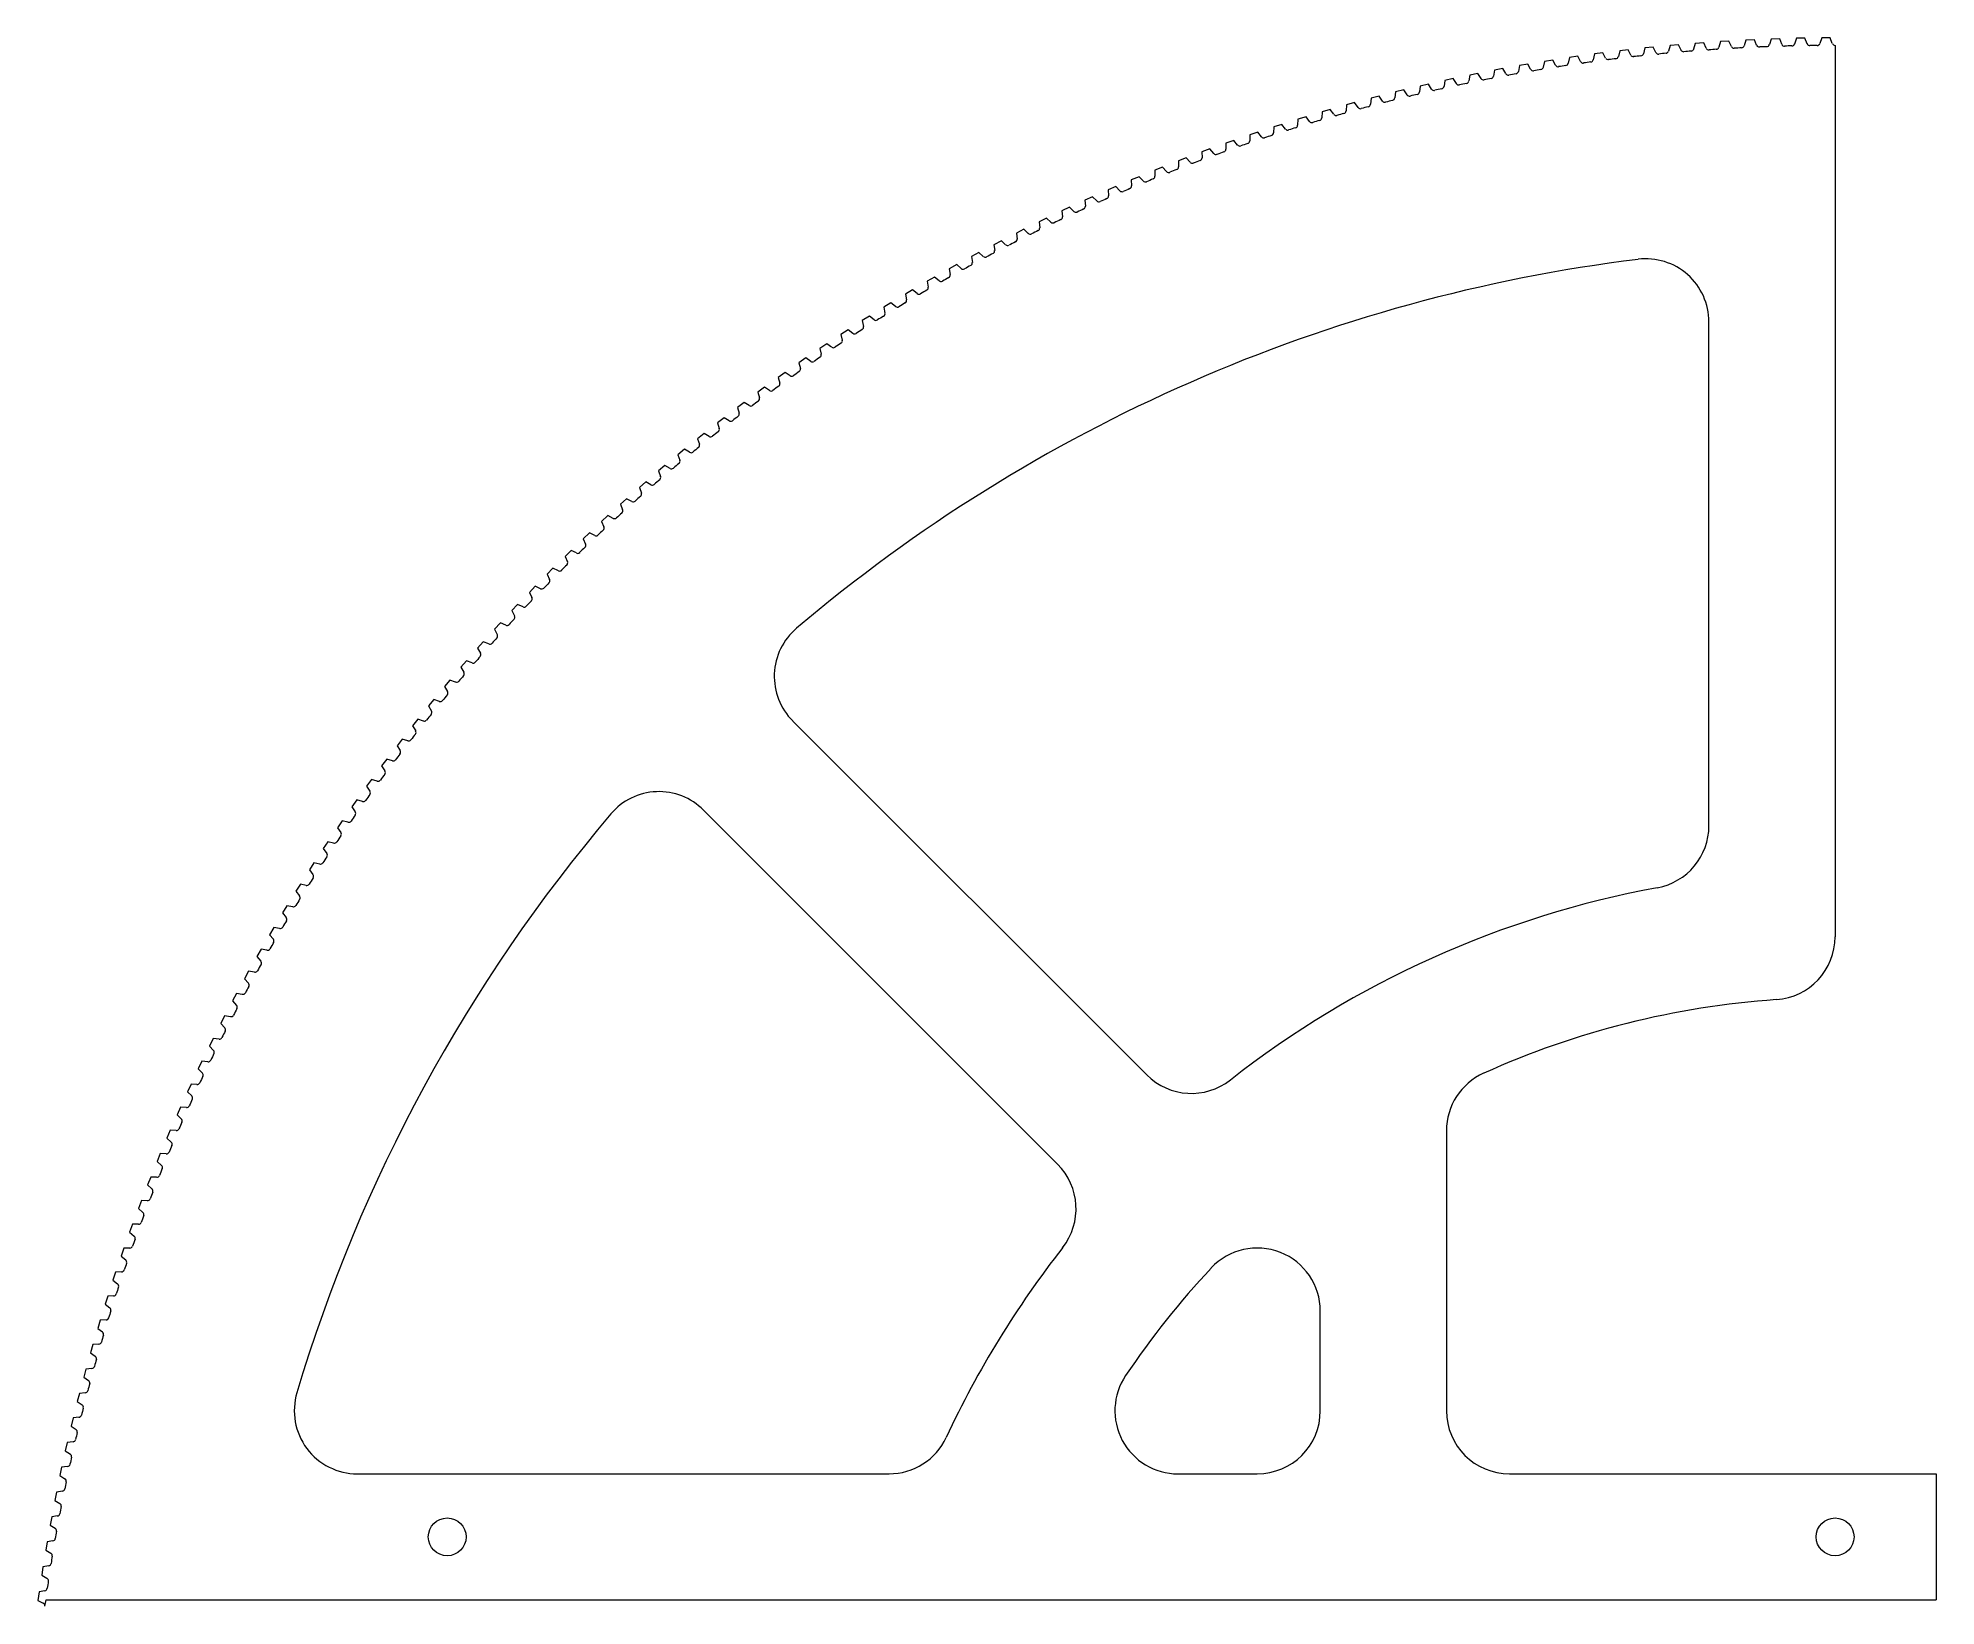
# Model space of a CAD drawing. Header units: millimetres. Extents: x -142 to 8, y 20 to 144.
import ezdxf

# ---------------------------------------------------------------- set-up
doc = ezdxf.new("R2010")
doc.units = ezdxf.units.MM

msp = doc.modelspace()

# ---------------------------------------------------------------- linework, layer by layer
at = {"color": 7, "linetype": 'Continuous', "lineweight": 15}
for p, q in [((-15.08, 143.04), (-15.19, 142.58)), ((-14.41, 143.11), (-15.08, 143.04)), ((-14.21, 142.68), (-14.41, 143.11)), ((-13.08, 143.23), (-13.2, 142.78)), ((-12.41, 143.29), (-13.08, 143.23)), ((-12.21, 142.87), (-12.41, 143.29)), ((-11.08, 143.4), (-11.21, 142.95)), ((-10.41, 143.45), (-11.08, 143.4)), ((-10.22, 143.03), (-10.41, 143.45)), ((-9.08, 143.54), (-9.21, 143.09)), ((-8.41, 143.58), (-9.08, 143.54)), ((-8.22, 143.15), (-8.41, 143.58)), ((-7.07, 143.66), (-7.21, 143.21)), ((-6.4, 143.69), (-7.07, 143.66)), ((-6.22, 143.25), (-6.4, 143.69)), ((-5.06, 143.74), (-5.21, 143.3)), ((-4.39, 143.76), (-5.06, 143.74)), ((-4.22, 143.33), (-4.39, 143.76)), ((-3.06, 143.8), (-3.21, 143.35)), ((-2.39, 143.81), (-3.06, 143.8)), ((-2.22, 143.37), (-2.39, 143.81)), ((-1.05, 143.83), (-1.21, 143.38)), ((-0.38, 143.83), (-1.05, 143.83)), ((-0.22, 143.39), (-0.38, 143.83)), ((0, 143.24), (0, 72.58)), ((-25.02, 141.64), (-25.1, 141.18)), ((-24.36, 141.75), (-25.02, 141.64)), ((-24.13, 141.35), (-24.36, 141.75)), ((-23.04, 141.97), (-23.13, 141.51)), ((-22.38, 142.08), (-23.04, 141.97)), ((-22.15, 141.67), (-22.38, 142.08)), ((-21.05, 142.28), (-21.15, 141.82)), ((-20.39, 142.38), (-21.05, 142.28)), ((-20.17, 141.96), (-20.39, 142.38)), ((-19.07, 142.56), (-19.17, 142.1)), ((-18.4, 142.65), (-19.07, 142.56)), ((-18.19, 142.23), (-18.4, 142.65)), ((-17.07, 142.81), (-17.18, 142.36)), ((-16.41, 142.89), (-17.07, 142.81)), ((-16.2, 142.47), (-16.41, 142.89)), ((-32.89, 140.02), (-32.94, 139.55)), ((-32.23, 140.17), (-32.89, 140.02)), ((-31.98, 139.78), (-32.23, 140.17)), ((-30.93, 140.47), (-30.99, 140)), ((-30.27, 140.61), (-30.93, 140.47)), ((-30.02, 140.21), (-30.27, 140.61)), ((-28.96, 140.88), (-29.03, 140.42)), ((-28.31, 141.02), (-28.96, 140.88)), ((-28.06, 140.62), (-28.31, 141.02)), ((-26.99, 141.27), (-27.07, 140.81)), ((-26.34, 141.4), (-26.99, 141.27)), ((-26.1, 141), (-26.34, 141.4)), ((-38.72, 138.52), (-38.76, 138.05)), ((-38.08, 138.7), (-38.72, 138.52)), ((-37.8, 138.32), (-38.08, 138.7)), ((-36.78, 139.05), (-36.83, 138.58)), ((-36.14, 139.22), (-36.78, 139.05)), ((-35.87, 138.83), (-36.14, 139.22)), ((-34.84, 139.55), (-34.89, 139.08)), ((-34.19, 139.71), (-34.84, 139.55)), ((-33.93, 139.32), (-34.19, 139.71)), ((-43.85, 136.98), (-44.49, 136.78)), ((-43.56, 136.61), (-43.85, 136.98)), ((-42.57, 137.38), (-42.6, 136.92)), ((-41.93, 137.58), (-42.57, 137.38)), ((-41.65, 137.21), (-41.93, 137.58)), ((-40.65, 137.97), (-40.68, 137.5)), ((-40.01, 138.15), (-40.65, 137.97)), ((-39.73, 137.78), (-40.01, 138.15)), ((-47.66, 135.71), (-48.29, 135.48)), ((-48.29, 135.48), (-48.29, 135.01)), ((-47.36, 135.34), (-47.66, 135.71)), ((-46.39, 136.14), (-46.4, 135.67)), ((-45.76, 136.36), (-46.39, 136.14)), ((-45.47, 135.99), (-45.76, 136.36)), ((-44.49, 136.78), (-44.51, 136.31)), ((-51.43, 134.32), (-52.05, 134.08)), ((-52.05, 134.08), (-52.05, 133.61)), ((-51.12, 133.97), (-51.43, 134.32)), ((-49.55, 135.03), (-50.18, 134.79)), ((-50.18, 134.79), (-50.17, 134.32)), ((-49.24, 134.67), (-49.55, 135.03)), ((-55.16, 132.83), (-55.78, 132.57)), ((-55.78, 132.57), (-55.76, 132.11)), ((-54.84, 132.49), (-55.16, 132.83)), ((-53.3, 133.59), (-53.92, 133.34)), ((-53.92, 133.34), (-53.91, 132.87)), ((-52.99, 133.24), (-53.3, 133.59)), ((-58.85, 131.24), (-59.46, 130.97)), ((-59.46, 130.97), (-59.42, 130.5)), ((-58.52, 130.91), (-58.85, 131.24)), ((-57.01, 132.05), (-57.62, 131.78)), ((-57.62, 131.78), (-57.59, 131.31)), ((-56.69, 131.71), (-57.01, 132.05)), ((-62.49, 129.55), (-63.09, 129.25)), ((-62.15, 129.22), (-62.49, 129.55)), ((-60.67, 130.41), (-61.28, 130.12)), ((-61.28, 130.12), (-61.24, 129.66)), ((-60.34, 130.08), (-60.67, 130.41)), ((-64.29, 128.66), (-64.89, 128.36)), ((-64.89, 128.36), (-64.83, 127.89)), ((-63.95, 128.34), (-64.29, 128.66)), ((-63.09, 129.25), (-63.04, 128.79)), ((-67.86, 126.82), (-68.45, 126.5)), ((-68.45, 126.5), (-68.38, 126.03)), ((-67.51, 126.5), (-67.86, 126.82)), ((-66.08, 127.75), (-66.68, 127.44)), ((-66.68, 127.44), (-66.61, 126.98)), ((-65.74, 127.43), (-66.08, 127.75)), ((-71.37, 124.87), (-71.95, 124.54)), ((-71.01, 124.57), (-71.37, 124.87)), ((-69.62, 125.86), (-70.21, 125.53)), ((-70.21, 125.53), (-70.13, 125.07)), ((-69.27, 125.55), (-69.62, 125.86)), ((-73.11, 123.86), (-73.69, 123.52)), ((-73.69, 123.52), (-73.6, 123.06)), ((-72.75, 123.57), (-73.11, 123.86)), ((-71.95, 124.54), (-71.87, 124.08)), ((-74.83, 122.83), (-75.4, 122.48)), ((-75.4, 122.48), (-75.31, 122.02)), ((-74.46, 122.54), (-74.83, 122.83)), ((-78.23, 120.69), (-78.79, 120.33)), ((-77.86, 120.41), (-78.23, 120.69)), ((-76.54, 121.77), (-77.11, 121.42)), ((-77.11, 121.42), (-77.01, 120.96)), ((-76.17, 121.49), (-76.54, 121.77)), ((-10, 81.38), (-10, 121.32)), ((-79.91, 119.59), (-80.47, 119.22)), ((-80.47, 119.22), (-80.35, 118.76)), ((-79.53, 119.31), (-79.91, 119.59)), ((-78.79, 120.33), (-78.69, 119.87)), ((-81.57, 118.46), (-82.12, 118.08)), ((-82.12, 118.08), (-82, 117.63)), ((-81.19, 118.19), (-81.57, 118.46)), ((-84.85, 116.14), (-85.39, 115.74)), ((-84.46, 115.88), (-84.85, 116.14)), ((-83.22, 117.31), (-83.76, 116.92)), ((-83.76, 116.92), (-83.64, 116.47)), ((-82.83, 117.05), (-83.22, 117.31)), ((-86.46, 114.94), (-86.99, 114.54)), ((-86.99, 114.54), (-86.86, 114.09)), ((-86.07, 114.69), (-86.46, 114.94)), ((-85.39, 115.74), (-85.26, 115.29)), ((-88.06, 113.72), (-88.59, 113.31)), ((-88.59, 113.31), (-88.44, 112.87)), ((-87.66, 113.47), (-88.06, 113.72)), ((-89.64, 112.48), (-90.16, 112.06)), ((-90.16, 112.06), (-90.01, 111.62)), ((-89.24, 112.24), (-89.64, 112.48)), ((-92.74, 109.94), (-93.25, 109.5)), ((-92.33, 109.7), (-92.74, 109.94)), ((-91.2, 111.22), (-91.72, 110.79)), ((-91.72, 110.79), (-91.56, 110.35)), ((-90.79, 110.98), (-91.2, 111.22)), ((-94.27, 108.63), (-94.77, 108.19)), ((-93.86, 108.4), (-94.27, 108.63)), ((-93.25, 109.5), (-93.09, 109.06)), ((-95.78, 107.3), (-96.27, 106.86)), ((-96.27, 106.86), (-96.1, 106.42)), ((-95.36, 107.08), (-95.78, 107.3)), ((-94.77, 108.19), (-94.6, 107.75)), ((-97.26, 105.96), (-97.76, 105.5)), ((-97.76, 105.5), (-97.58, 105.07)), ((-96.85, 105.74), (-97.26, 105.96)), ((-98.73, 104.59), (-99.22, 104.13)), ((-99.22, 104.13), (-99.03, 103.7)), ((-98.31, 104.38), (-98.73, 104.59)), ((-100.18, 103.2), (-100.66, 102.73)), ((-100.66, 102.73), (-100.47, 102.3)), ((-99.76, 103), (-100.18, 103.2)), ((-101.62, 101.79), (-102.09, 101.32)), ((-102.09, 101.32), (-101.89, 100.89)), ((-101.19, 101.59), (-101.62, 101.79)), ((-103.03, 100.36), (-103.49, 99.88)), ((-103.49, 99.88), (-103.29, 99.46)), ((-102.6, 100.17), (-103.03, 100.36)), ((-104.42, 98.91), (-104.88, 98.43)), ((-104.88, 98.43), (-104.67, 98.01)), ((-103.99, 98.73), (-104.42, 98.91)), ((-105.79, 97.45), (-106.24, 96.95)), ((-106.24, 96.95), (-106.03, 96.54)), ((-105.36, 97.27), (-105.79, 97.45)), ((-107.14, 95.96), (-107.59, 95.46)), ((-107.59, 95.46), (-107.36, 95.05)), ((-106.7, 95.79), (-107.14, 95.96)), ((-108.47, 94.45), (-108.91, 93.95)), ((-108.91, 93.95), (-108.68, 93.54)), ((-108.03, 94.29), (-108.47, 94.45)), ((-109.78, 92.93), (-110.21, 92.42)), ((-110.21, 92.42), (-109.98, 92.01)), ((-109.34, 92.77), (-109.78, 92.93)), ((-111.06, 91.39), (-111.49, 90.87)), ((-111.49, 90.87), (-111.25, 90.47)), ((-110.62, 91.23), (-111.06, 91.39)), ((-112.33, 89.83), (-112.75, 89.31)), ((-112.75, 89.31), (-112.5, 88.91)), ((-111.88, 89.68), (-112.33, 89.83)), ((-82.61, 89.68), (-54.55, 61.62)), ((-113.57, 88.25), (-113.98, 87.72)), ((-113.98, 87.72), (-113.73, 87.33)), ((-113.13, 88.11), (-113.57, 88.25)), ((-114.79, 86.66), (-115.2, 86.12)), ((-115.2, 86.12), (-114.94, 85.73)), ((-114.34, 86.52), (-114.79, 86.66)), ((-115.99, 85.05), (-116.39, 84.51)), ((-116.39, 84.51), (-116.13, 84.12)), ((-115.54, 84.92), (-115.99, 85.05)), ((-117.17, 83.42), (-117.56, 82.87)), ((-117.56, 82.87), (-117.29, 82.49)), ((-116.72, 83.3), (-117.17, 83.42)), ((-118.32, 81.77), (-118.7, 81.22)), ((-117.87, 81.66), (-118.32, 81.77)), ((-61.62, 54.55), (-89.68, 82.61)), ((-119.45, 80.11), (-119.82, 79.56)), ((-119, 80), (-119.45, 80.11)), ((-118.7, 81.22), (-118.43, 80.84)), ((-120.56, 78.44), (-120.92, 77.88)), ((-120.1, 78.33), (-120.56, 78.44)), ((-119.82, 79.56), (-119.55, 79.18)), ((-121.64, 76.75), (-122, 76.18)), ((-121.18, 76.65), (-121.64, 76.75)), ((-120.92, 77.88), (-120.64, 77.5)), ((-122, 76.18), (-121.71, 75.81)), ((-122.7, 75.04), (-123.05, 74.47)), ((-123.05, 74.47), (-122.76, 74.1)), ((-122.24, 74.95), (-122.7, 75.04)), ((-123.74, 73.32), (-124.08, 72.74)), ((-124.08, 72.74), (-123.78, 72.38)), ((-123.28, 73.24), (-123.74, 73.32)), ((-124.75, 71.59), (-125.08, 71.01)), ((-125.08, 71.01), (-124.78, 70.65)), ((-124.29, 71.51), (-124.75, 71.59)), ((-125.74, 69.84), (-126.06, 69.25)), ((-126.06, 69.25), (-125.75, 68.9)), ((-125.27, 69.77), (-125.74, 69.84)), ((-126.7, 68.08), (-127.02, 67.49)), ((-126.24, 68.01), (-126.7, 68.08)), ((-127.64, 66.3), (-127.95, 65.71)), ((-127.17, 66.24), (-127.64, 66.3)), ((-127.02, 67.49), (-126.7, 67.14)), ((-127.95, 65.71), (-127.63, 65.36)), ((-128.55, 64.51), (-128.85, 63.91)), ((-128.85, 63.91), (-128.53, 63.57)), ((-128.08, 64.46), (-128.55, 64.51)), ((-129.44, 62.71), (-129.73, 62.11)), ((-129.73, 62.11), (-129.4, 61.77)), ((-128.97, 62.66), (-129.44, 62.71)), ((-130.3, 60.9), (-130.58, 60.29)), ((-130.58, 60.29), (-130.25, 59.96)), ((-129.83, 60.86), (-130.3, 60.9)), ((-131.14, 59.07), (-131.41, 58.46)), ((-130.67, 59.04), (-131.14, 59.07)), ((-131.95, 57.24), (-132.22, 56.62)), ((-131.48, 57.21), (-131.95, 57.24)), ((-131.41, 58.46), (-131.08, 58.13)), ((-30.8, 57.2), (-30.8, 35)), ((-132.22, 56.62), (-131.88, 56.3)), ((-132.74, 55.39), (-132.99, 54.77)), ((-132.99, 54.77), (-132.65, 54.45)), ((-132.27, 55.37), (-132.74, 55.39)), ((-133.5, 53.53), (-133.75, 52.91)), ((-133.75, 52.91), (-133.4, 52.59)), ((-133.03, 53.51), (-133.5, 53.53)), ((-134.23, 51.66), (-134.47, 51.03)), ((-133.76, 51.65), (-134.23, 51.66)), ((-134.94, 49.78), (-135.17, 49.15)), ((-134.47, 49.78), (-134.94, 49.78)), ((-134.47, 51.03), (-134.12, 50.73)), ((-135.17, 49.15), (-134.81, 48.85)), ((-135.62, 47.89), (-135.84, 47.26)), ((-135.84, 47.26), (-135.48, 46.96)), ((-135.15, 47.9), (-135.62, 47.89)), ((-136.28, 45.99), (-136.49, 45.36)), ((-136.49, 45.36), (-136.12, 45.07)), ((-135.81, 46.01), (-136.28, 45.99)), ((-136.91, 44.09), (-137.11, 43.45)), ((-136.44, 44.1), (-136.91, 44.09)), ((-137.51, 42.17), (-137.7, 41.53)), ((-137.04, 42.2), (-137.51, 42.17)), ((-137.11, 43.45), (-136.74, 43.16)), ((-40.8, 35), (-40.8, 42.9)), ((-137.7, 41.53), (-137.33, 41.25)), ((-138.08, 40.25), (-138.27, 39.6)), ((-138.27, 39.6), (-137.89, 39.33)), ((-137.62, 40.28), (-138.08, 40.25)), ((-138.63, 38.31), (-138.81, 37.67)), ((-138.81, 37.67), (-138.43, 37.4)), ((-138.17, 38.35), (-138.63, 38.31)), ((-139.15, 36.37), (-139.32, 35.73)), ((-138.69, 36.42), (-139.15, 36.37)), ((-139.32, 35.73), (-138.94, 35.46)), ((-139.65, 34.43), (-139.81, 33.78)), ((-139.81, 33.78), (-139.42, 33.52)), ((-139.18, 34.48), (-139.65, 34.43)), ((-140.12, 32.48), (-140.27, 31.82)), ((-140.27, 31.82), (-139.87, 31.57)), ((-139.65, 32.53), (-140.12, 32.48)), ((-140.56, 30.52), (-140.7, 29.86)), ((-140.09, 30.58), (-140.56, 30.52)), ((-140.5, 28.62), (-140.97, 28.55)), ((-140.7, 29.86), (-140.3, 29.61)), ((-117.12, 30), (-74.98, 30)), ((-52.08, 30), (-45.8, 30)), ((-25.8, 30), (8, 30)), ((8, 30), (8, 20)), ((-140.97, 28.55), (-141.1, 27.89)), ((-141.1, 27.89), (-140.7, 27.65)), ((-141.35, 26.58), (-141.48, 25.92)), ((-141.48, 25.92), (-141.07, 25.68)), ((-140.89, 26.66), (-141.35, 26.58)), ((-141.71, 24.6), (-141.82, 23.94)), ((-141.25, 24.69), (-141.71, 24.6)), ((-142.04, 22.62), (-142.14, 21.96)), ((-141.58, 22.71), (-142.04, 22.62)), ((-141.82, 23.94), (-141.42, 23.71)), ((-142.14, 21.96), (-141.73, 21.73)), ((-142.34, 20.64), (-142.44, 19.97)), ((-142.44, 19.97), (-142.02, 19.75)), ((-141.88, 20.73), (-142.34, 20.64)), ((-141.79, 20), (8, 20))]:
    msp.add_line(p, q, dxfattribs=at)
for centre in [(-110, 25), (0, 25)]:
    msp.add_circle(centre, 1.5, dxfattribs=at)
for centre, radius, start, end in [((-11.43, 143.01), 0.23, 274.5684, 344.2842), ((-10.01, 143.12), 0.23, 204.2842, 274), ((0, 0), 143.24, 93.7684, 94), ((-9.43, 143.16), 0.23, 273.7684, 343.4842), ((-8.01, 143.25), 0.23, 203.4842, 273.2), ((0, 0), 143.24, 92.9684, 93.2), ((-7.43, 143.28), 0.23, 272.9684, 342.6842), ((-6.01, 143.34), 0.23, 202.6842, 272.4), ((0, 0), 143.24, 92.1684, 92.4), ((-5.43, 143.37), 0.23, 272.1684, 341.8842), ((-4.01, 143.41), 0.23, 201.8842, 271.6), ((0, 0), 143.24, 91.3684, 91.6), ((-3.43, 143.43), 0.23, 271.3684, 341.0842), ((-2, 143.46), 0.23, 201.0842, 270.8), ((0, 0), 143.24, 90.5684, 90.8), ((-1.42, 143.46), 0.23, 270.5684, 340.2842), ((0, 143.47), 0.23, 200.2842, 270), ((-23.35, 141.56), 0.23, 279.3684, 349.0842), ((-21.95, 141.78), 0.23, 209.0842, 278.8), ((0, 0), 143.24, 98.5684, 98.8), ((-21.38, 141.87), 0.23, 278.5684, 348.2842), ((-19.97, 142.07), 0.23, 208.2842, 278), ((0, 0), 143.24, 97.7684, 98), ((-19.39, 142.15), 0.23, 277.7684, 347.4842), ((-17.98, 142.34), 0.23, 207.4842, 277.2), ((0, 0), 143.24, 96.9684, 97.2), ((-17.41, 142.41), 0.23, 276.9684, 346.6842), ((-15.99, 142.58), 0.23, 206.6842, 276.4), ((0, 0), 143.24, 96.1684, 96.4), ((-15.42, 142.64), 0.23, 276.1684, 345.8842), ((-14, 142.78), 0.23, 205.8842, 275.6), ((0, 0), 143.24, 95.3684, 95.6), ((-13.42, 142.84), 0.23, 275.3684, 345.0842), ((-12.01, 142.97), 0.23, 205.0842, 274.8), ((0, 0), 143.24, 94.5684, 94.8), ((-31.22, 140.03), 0.23, 282.5684, 352.2842), ((-29.83, 140.33), 0.23, 212.2842, 282), ((0, 0), 143.24, 101.7684, 102), ((-29.26, 140.45), 0.23, 281.7684, 351.4842), ((-27.87, 140.74), 0.23, 211.4842, 281.2), ((0, 0), 143.24, 100.9684, 101.2), ((-27.3, 140.85), 0.23, 280.9684, 350.6842), ((-25.9, 141.11), 0.23, 210.6842, 280.4), ((0, 0), 143.24, 100.1684, 100.4), ((-25.33, 141.22), 0.23, 280.1684, 349.8842), ((-23.93, 141.46), 0.23, 209.8842, 279.6), ((0, 0), 143.24, 99.3684, 99.6), ((-37.06, 138.6), 0.23, 284.9684, 354.6842), ((-35.68, 138.96), 0.23, 214.6842, 284.4), ((0, 0), 143.24, 104.1684, 104.4), ((-35.12, 139.11), 0.23, 284.1684, 353.8842), ((-33.74, 139.45), 0.23, 213.8842, 283.6), ((0, 0), 143.24, 103.3684, 103.6), ((-33.17, 139.58), 0.23, 283.3684, 353.0842), ((-31.79, 139.9), 0.23, 213.0842, 282.8), ((0, 0), 143.24, 102.5684, 102.8), ((-42.83, 136.93), 0.23, 287.3684, 357.0842), ((-41.47, 137.35), 0.23, 217.0842, 286.8), ((0, 0), 143.24, 106.5684, 106.8), ((-40.91, 137.51), 0.23, 286.5684, 356.2842), ((-39.55, 137.91), 0.23, 216.2842, 286), ((0, 0), 143.24, 105.7684, 106), ((-38.99, 138.07), 0.23, 285.7684, 355.4842), ((-37.62, 138.45), 0.23, 215.4842, 285.2), ((0, 0), 143.24, 104.9684, 105.2), ((0, 0), 143.24, 108.9684, 109.2), ((-46.63, 135.68), 0.23, 288.9684, 358.6842), ((-45.29, 136.13), 0.23, 218.6842, 288.4), ((0, 0), 143.24, 108.1684, 108.4), ((-44.74, 136.32), 0.23, 288.1684, 357.8842), ((-43.38, 136.75), 0.23, 217.8842, 287.6), ((0, 0), 143.24, 107.3684, 107.6), ((-50.95, 134.12), 0.23, 221.0842, 290.8), ((0, 0), 143.24, 110.5684, 110.8), ((-50.4, 134.32), 0.23, 290.5684, 0.2842), ((-49.07, 134.82), 0.23, 220.2842, 290), ((0, 0), 143.24, 109.7684, 110), ((-48.52, 135.01), 0.23, 289.7684, 359.4842), ((-47.18, 135.49), 0.23, 219.4842, 289.2), ((-54.67, 132.64), 0.23, 222.6842, 292.4), ((0, 0), 143.24, 112.1684, 112.4), ((-54.14, 132.86), 0.23, 292.1684, 1.8842), ((-52.81, 133.39), 0.23, 221.8842, 291.6), ((0, 0), 143.24, 111.3684, 111.6), ((-52.27, 133.61), 0.23, 291.3684, 1.0842), ((-58.35, 131.07), 0.23, 224.2842, 294), ((0, 0), 143.24, 113.7684, 114), ((-57.82, 131.3), 0.23, 293.7684, 3.4842), ((-56.52, 131.87), 0.23, 223.4842, 293.2), ((0, 0), 143.24, 112.9684, 113.2), ((-55.99, 132.1), 0.23, 292.9684, 2.6842), ((0, 0), 143.24, 115.3684, 115.6), ((-61.47, 129.63), 0.23, 295.3684, 5.0842), ((-60.18, 130.24), 0.23, 225.0842, 294.8), ((0, 0), 143.24, 114.5684, 114.8), ((-59.65, 130.48), 0.23, 294.5684, 4.2842), ((-65.06, 127.87), 0.23, 296.9684, 6.6842), ((-63.79, 128.51), 0.23, 226.6842, 296.4), ((0, 0), 143.24, 116.1684, 116.4), ((-63.27, 128.76), 0.23, 296.1684, 5.8842), ((-61.99, 129.39), 0.23, 225.8842, 295.6), ((-67.35, 126.68), 0.23, 228.2842, 298), ((0, 0), 143.24, 117.7684, 118), ((-66.84, 126.95), 0.23, 297.7684, 7.4842), ((-65.58, 127.6), 0.23, 227.4842, 297.2), ((0, 0), 143.24, 116.9684, 117.2), ((0, 0), 127.24, 97.0485, 130.3076), ((-70.36, 125.03), 0.23, 299.3684, 9.0842), ((-69.12, 125.72), 0.23, 229.0842, 298.8), ((0, 0), 143.24, 118.5684, 118.8), ((-68.61, 126), 0.23, 298.5684, 8.2842), ((-15, 121.32), 5, 0, 97.0485), ((-72.6, 123.74), 0.23, 230.6842, 300.4), ((0, 0), 143.24, 120.1684, 120.4), ((-72.1, 124.04), 0.23, 300.1684, 9.8842), ((-70.87, 124.75), 0.23, 229.8842, 299.6), ((0, 0), 143.24, 119.3684, 119.6), ((-75.53, 121.98), 0.23, 301.7684, 11.4842), ((-74.32, 122.72), 0.23, 231.4842, 301.2), ((0, 0), 143.24, 120.9684, 121.2), ((-73.82, 123.02), 0.23, 300.9684, 10.6842), ((-77.72, 120.6), 0.23, 233.0842, 302.8), ((0, 0), 143.24, 122.5684, 122.8), ((-77.23, 120.91), 0.23, 302.5684, 12.2842), ((-76.03, 121.67), 0.23, 232.2842, 302), ((0, 0), 143.24, 121.7684, 122), ((-79.39, 119.5), 0.23, 233.8842, 303.6), ((0, 0), 143.24, 123.3684, 123.6), ((-78.91, 119.82), 0.23, 303.3684, 13.0842), ((0, 0), 143.24, 124.9684, 125.2), ((-82.23, 117.57), 0.23, 304.9684, 14.6842), ((-81.06, 118.38), 0.23, 234.6842, 304.4), ((0, 0), 143.24, 124.1684, 124.4), ((-80.58, 118.71), 0.23, 304.1684, 13.8842), ((-84.33, 116.07), 0.23, 236.2842, 306), ((0, 0), 143.24, 125.7684, 126), ((-83.86, 116.41), 0.23, 305.7684, 15.4842), ((-82.7, 117.24), 0.23, 235.4842, 305.2), ((-85.94, 114.88), 0.23, 237.0842, 306.8), ((0, 0), 143.24, 126.5684, 126.8), ((-85.48, 115.23), 0.23, 306.5684, 16.2842), ((-88.66, 112.8), 0.23, 308.1684, 17.8842), ((-87.54, 113.67), 0.23, 237.8842, 307.6), ((0, 0), 143.24, 127.3684, 127.6), ((-87.08, 114.02), 0.23, 307.3684, 17.0842), ((0, 0), 143.24, 128.9684, 129.2), ((-90.23, 111.55), 0.23, 308.9684, 18.6842), ((-89.12, 112.44), 0.23, 238.6842, 308.4), ((0, 0), 143.24, 128.1684, 128.4), ((0, 0), 143.24, 129.7684, 130), ((-91.78, 110.28), 0.23, 309.7684, 19.4842), ((-90.68, 111.18), 0.23, 239.4842, 309.2), ((-93.75, 108.61), 0.23, 241.0842, 310.8), ((0, 0), 143.24, 130.5684, 130.8), ((-93.31, 108.98), 0.23, 310.5684, 20.2842), ((-92.22, 109.9), 0.23, 240.2842, 310), ((-95.25, 107.29), 0.23, 241.8842, 311.6), ((0, 0), 143.24, 131.3684, 131.6), ((-94.82, 107.67), 0.23, 311.3684, 21.0842), ((-96.74, 105.95), 0.23, 242.6842, 312.4), ((0, 0), 143.24, 132.1684, 132.4), ((-96.31, 106.34), 0.23, 312.1684, 21.8842), ((-98.21, 104.58), 0.23, 243.4842, 313.2), ((0, 0), 143.24, 132.9684, 133.2), ((-97.79, 104.98), 0.23, 312.9684, 22.6842), ((-100.68, 102.21), 0.23, 314.5684, 24.2842), ((-99.66, 103.2), 0.23, 244.2842, 314), ((0, 0), 143.24, 133.7684, 134), ((-99.24, 103.61), 0.23, 313.7684, 23.4842), ((-102.1, 100.79), 0.23, 315.3684, 25.0842), ((-101.09, 101.8), 0.23, 245.0842, 314.8), ((0, 0), 143.24, 134.5684, 134.8), ((-103.5, 99.36), 0.23, 316.1684, 25.8842), ((-102.51, 100.38), 0.23, 245.8842, 315.6), ((0, 0), 143.24, 135.3684, 135.6), ((-104.87, 97.9), 0.23, 316.9684, 26.6842), ((-103.9, 98.94), 0.23, 246.6842, 316.4), ((0, 0), 143.24, 136.1684, 136.4), ((-106.23, 96.43), 0.23, 317.7684, 27.4842), ((-105.27, 97.48), 0.23, 247.4842, 317.2), ((0, 0), 143.24, 136.9684, 137.2), ((-79.08, 93.22), 5, 130.3076, 225), ((0, 0), 143.24, 138.5684, 138.8), ((-107.57, 94.94), 0.23, 318.5684, 28.2842), ((-106.62, 96), 0.23, 248.2842, 318), ((0, 0), 143.24, 137.7684, 138), ((0, 0), 143.24, 139.3684, 139.6), ((-108.88, 93.43), 0.23, 319.3684, 29.0842), ((-107.95, 94.5), 0.23, 249.0842, 318.8), ((-110.17, 91.9), 0.23, 320.1684, 29.8842), ((-109.26, 92.99), 0.23, 249.8842, 319.6), ((-111.45, 90.35), 0.23, 320.9684, 30.6842), ((-110.55, 91.45), 0.23, 250.6842, 320.4), ((0, 0), 143.24, 140.1684, 140.4), ((-112.7, 88.78), 0.23, 321.7684, 31.4842), ((-111.81, 89.9), 0.23, 251.4842, 321.2), ((0, 0), 143.24, 140.9684, 141.2), ((-113.93, 87.2), 0.23, 322.5684, 32.2842), ((-113.06, 88.33), 0.23, 252.2842, 322), ((0, 0), 143.24, 141.7684, 142), ((-114.28, 86.74), 0.23, 253.0842, 322.8), ((0, 0), 143.24, 142.5684, 142.8), ((-115.48, 85.14), 0.23, 253.8842, 323.6), ((0, 0), 143.24, 143.3684, 143.6), ((-115.13, 85.6), 0.23, 323.3684, 33.0842), ((-116.66, 83.52), 0.23, 254.6842, 324.4), ((0, 0), 143.24, 144.1684, 144.4), ((-116.32, 83.99), 0.23, 324.1684, 33.8842), ((-93.22, 79.08), 5, 45, 139.6924), ((0, 0), 127.24, 139.6924, 163.362), ((-117.81, 81.88), 0.23, 255.4842, 325.2), ((0, 0), 143.24, 144.9684, 145.2), ((-117.48, 82.36), 0.23, 324.9684, 34.6842), ((-15, 81.38), 5, 280.4437, 0), ((-118.94, 80.23), 0.23, 256.2842, 326), ((0, 0), 143.24, 145.7684, 146), ((-118.62, 80.71), 0.23, 325.7684, 35.4842), ((-120.05, 78.56), 0.23, 257.0842, 326.8), ((0, 0), 143.24, 146.5684, 146.8), ((-119.73, 79.04), 0.23, 326.5684, 36.2842), ((-121.14, 76.87), 0.23, 257.8842, 327.6), ((0, 0), 143.24, 147.3684, 147.6), ((-120.82, 77.36), 0.23, 327.3684, 37.0842), ((0, 0), 143.24, 148.1684, 148.4), ((-121.89, 75.67), 0.23, 328.1684, 37.8842), ((0, 0), 77.75, 100.4437, 128.0591), ((0, 0), 143.24, 148.9684, 149.2), ((-122.94, 73.96), 0.23, 328.9684, 38.6842), ((-122.2, 75.18), 0.23, 258.6842, 328.4), ((-123.96, 72.24), 0.23, 329.7684, 39.4842), ((-123.23, 73.46), 0.23, 259.4842, 329.2), ((-5, 72.58), 5, 273.941, 0), ((-124.25, 71.73), 0.23, 260.2842, 330), ((0, 0), 143.24, 149.7684, 150), ((-125.24, 69.99), 0.23, 261.0842, 330.8), ((0, 0), 143.24, 150.5684, 150.8), ((-124.95, 70.5), 0.23, 330.5684, 40.2842), ((-126.2, 68.24), 0.23, 261.8842, 331.6), ((0, 0), 143.24, 151.3684, 151.6), ((-125.93, 68.75), 0.23, 331.3684, 41.0842), ((-127.14, 66.47), 0.23, 262.6842, 332.4), ((0, 0), 143.24, 152.1684, 152.4), ((-126.87, 66.98), 0.23, 332.1684, 41.8842), ((0, 0), 67.75, 93.941, 114.2749), ((0, 0), 143.24, 152.9684, 153.2), ((-127.8, 65.2), 0.23, 332.9684, 42.6842), ((0, 0), 143.24, 153.7684, 154), ((-128.69, 63.41), 0.23, 333.7684, 43.4842), ((-128.06, 64.69), 0.23, 263.4842, 333.2), ((-129.57, 61.61), 0.23, 334.5684, 44.2842), ((-128.95, 62.89), 0.23, 264.2842, 334), ((-25.8, 57.2), 5, 114.2749, 180), ((-129.82, 61.09), 0.23, 265.0842, 334.8), ((0, 0), 143.24, 154.5684, 154.8), ((-51.01, 65.16), 5, 225, 308.0591), ((-130.66, 59.27), 0.23, 265.8842, 335.6), ((0, 0), 143.24, 155.3684, 155.6), ((-130.41, 59.8), 0.23, 335.3684, 45.0842), ((-131.47, 57.44), 0.23, 266.6842, 336.4), ((0, 0), 143.24, 156.1684, 156.4), ((-131.24, 57.97), 0.23, 336.1684, 45.8842), ((0, 0), 143.24, 156.9684, 157.2), ((-132.03, 56.13), 0.23, 336.9684, 46.6842), ((0, 0), 143.24, 157.7684, 158), ((-132.8, 54.28), 0.23, 337.7684, 47.4842), ((-132.26, 55.6), 0.23, 267.4842, 337.2), ((-65.16, 51.01), 5, 321.9409, 45), ((-133.02, 53.74), 0.23, 268.2842, 338), ((-133.76, 51.88), 0.23, 269.0842, 338.8), ((0, 0), 143.24, 158.5684, 158.8), ((-133.55, 52.42), 0.23, 338.5684, 48.2842), ((-134.47, 50.01), 0.23, 269.8842, 339.6), ((0, 0), 143.24, 159.3684, 159.6), ((-134.27, 50.55), 0.23, 339.3684, 49.0842), ((0, 0), 143.24, 160.1684, 160.4), ((-134.96, 48.67), 0.23, 340.1684, 49.8842), ((0, 0), 143.24, 160.9684, 161.2), ((-135.63, 46.78), 0.23, 340.9684, 50.6842), ((-135.16, 48.13), 0.23, 270.6842, 340.4), ((0, 0), 77.75, 141.9409, 154.9783), ((-45.8, 42.9), 5, 0, 136.873), ((-135.82, 46.24), 0.23, 271.4842, 341.2), ((0, 0), 67.75, 136.873, 146.0984), ((-136.45, 44.33), 0.23, 272.2842, 342), ((0, 0), 143.24, 161.7684, 162), ((-136.27, 44.89), 0.23, 341.7684, 51.4842), ((-137.05, 42.43), 0.23, 273.0842, 342.8), ((0, 0), 143.24, 162.5684, 162.8), ((-136.88, 42.98), 0.23, 342.5684, 52.2842), ((0, 0), 143.24, 163.3684, 163.6), ((-137.47, 41.06), 0.23, 343.3684, 53.0842), ((-138.03, 39.14), 0.23, 344.1684, 53.8842), ((-137.63, 40.51), 0.23, 273.8842, 343.6), ((-138.18, 38.58), 0.23, 274.6842, 344.4), ((0, 0), 143.24, 164.1684, 164.4), ((-52.08, 35), 5, 146.0984, 270), ((-138.71, 36.65), 0.23, 275.4842, 345.2), ((0, 0), 143.24, 164.9684, 165.2), ((-138.56, 37.21), 0.23, 344.9684, 54.6842), ((-117.12, 35), 5, 163.362, 270), ((-139.21, 34.71), 0.23, 276.2842, 346), ((0, 0), 143.24, 165.7684, 166), ((-139.07, 35.27), 0.23, 345.7684, 55.4842), ((-45.8, 35), 5, 270, 0), ((-25.8, 35), 5, 180, 270), ((0, 0), 143.24, 166.5684, 166.8), ((-139.55, 33.33), 0.23, 346.5684, 56.2842), ((-139.68, 32.76), 0.23, 277.0842, 346.8), ((-74.98, 35), 5, 270, 334.9783), ((-140.12, 30.81), 0.23, 277.8842, 347.6), ((0, 0), 143.24, 167.3684, 167.6), ((-140, 31.37), 0.23, 347.3684, 57.0842), ((-140.54, 28.85), 0.23, 278.6842, 348.4), ((0, 0), 143.24, 168.1684, 168.4), ((-140.42, 29.42), 0.23, 348.1684, 57.8842), ((-140.82, 27.45), 0.23, 348.9684, 58.6842), ((0, 0), 143.24, 168.9684, 169.2), ((-141.19, 25.48), 0.23, 349.7684, 59.4842), ((-140.93, 26.88), 0.23, 279.4842, 349.2), ((-141.29, 24.91), 0.23, 280.2842, 350), ((0, 0), 143.24, 169.7684, 170), ((-141.62, 22.94), 0.23, 281.0842, 350.8), ((-141.53, 23.51), 0.23, 350.5684, 60.2842), ((0, 0), 143.24, 170.5684, 170.8), ((-141.84, 21.53), 0.23, 351.3684, 61.0842), ((0, 0), 143.24, 171.3684, 171.6), ((-142.13, 19.55), 0.23, 352.1684, 61.8842), ((-147.26, 21), 5.56, 344.5459, 349.6399), ((-141.93, 20.96), 0.23, 281.8842, 351.6)]:
    msp.add_arc(centre, radius, start, end, dxfattribs=at)

doc.saveas('drawing.dxf')
